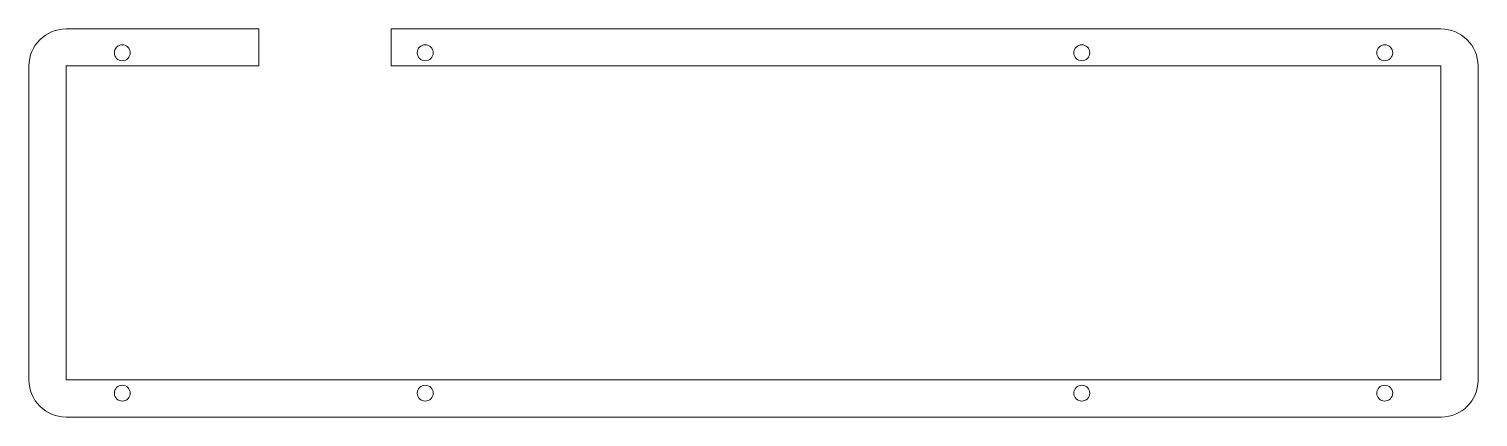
# Model space of a CAD drawing. Header units: millimetres. Extents: x 11282 to 11556, y 11000 to 11074.
import ezdxf

# ---------------------------------------------------------------- set-up
doc = ezdxf.new("R2010")
doc.units = ezdxf.units.MM
doc.layers.add('A-DETL', color=90, linetype='Continuous', lineweight=18)

msp = doc.modelspace()

# ---------------------------------------------------------------- linework, layer by layer
at = {"layer": 'A-DETL'}
for p, q in [((11325.75, 11073.59), (11289.4, 11073.59)), ((11325.75, 11066.6), (11325.75, 11073.59)), ((11527.82, 11073.59), (11350.75, 11073.59)), ((11350.75, 11073.59), (11350.75, 11066.59)), ((11548.76, 11073.59), (11527.82, 11073.59)), ((11282.4, 11066.59), (11282.4, 11007.29)), ((11289.4, 11007.29), (11289.4, 11066.6)), ((11289.4, 11066.6), (11325.75, 11066.6)), ((11350.75, 11066.59), (11529.33, 11066.59)), ((11529.33, 11066.59), (11548.76, 11066.59)), ((11548.76, 11066.59), (11548.76, 11007.29)), ((11555.76, 11007.2), (11555.76, 11066.59)), ((11548.76, 11007.29), (11289.4, 11007.29)), ((11289.4, 11000.29), (11548.85, 11000.29))]:
    msp.add_line(p, q, dxfattribs=at)
for centre, radius, start, end in [((11289.4, 11066.59), 7, 90, 180), ((11548.76, 11066.59), 7, 0, 90), ((11300, 11069.09), 1.5, 0, 180), ((11300, 11069.09), 1.5, 180, 0), ((11357.15, 11069.09), 1.5, 0, 180), ((11357.15, 11069.09), 1.5, 180, 0), ((11481.01, 11069.09), 1.5, 0, 180), ((11481.01, 11069.09), 1.5, 180, 0), ((11538.16, 11069.09), 1.5, 0, 180), ((11538.16, 11069.09), 1.5, 180, 0), ((11289.4, 11007.29), 7, 180, 270), ((11300, 11004.79), 1.5, 0, 180), ((11357.15, 11004.79), 1.5, 0, 180), ((11481.01, 11004.79), 1.5, 0, 180), ((11538.16, 11004.79), 1.5, 0, 180), ((11548.85, 11007.2), 6.91, 270, 0), ((11300, 11004.79), 1.5, 180, 0), ((11357.15, 11004.79), 1.5, 180, 0), ((11481.01, 11004.79), 1.5, 180, 0), ((11538.16, 11004.79), 1.5, 180, 0)]:
    msp.add_arc(centre, radius, start, end, dxfattribs=at)

doc.saveas('drawing.dxf')
